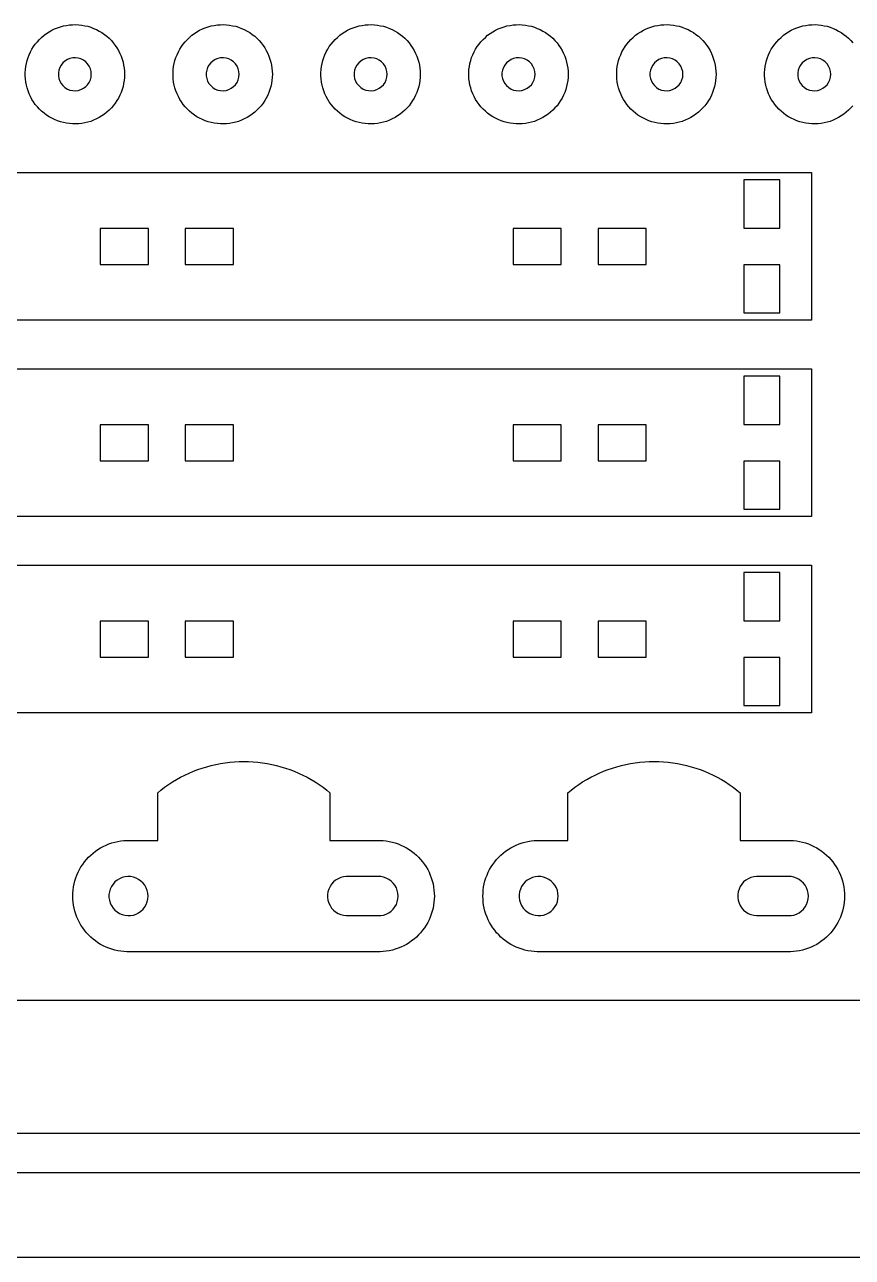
# Model space of a CAD drawing. Header units: metres. Extents: x 4 to 594, y 4 to 365.
# Drawn here: x 101.4 to 169.5, y 263.1 to 364.7 of the extents above; entities that cross this region are included whole.
import ezdxf

# ---------------------------------------------------------------- set-up
doc = ezdxf.new("R2010")
doc.units = ezdxf.units.M

msp = doc.modelspace()

# ---------------------------------------------------------------- linework, layer by layer
for points in [[(105.83, 356.53), (105.58, 356.52), (105.32, 356.52), (105.07, 356.54), (104.82, 356.58), (104.57, 356.63), (104.32, 356.69), (104.08, 356.78), (103.85, 356.87), (103.62, 356.98), (103.39, 357.11), (103.18, 357.25), (102.98, 357.4), (102.78, 357.56), (102.6, 357.74), (102.43, 357.92), (102.26, 358.12), (102.12, 358.33), (101.98, 358.54), (101.86, 358.77), (101.75, 359), (101.66, 359.24), (101.58, 359.48), (101.52, 359.72), (101.47, 359.97), (101.44, 360.23), (101.42, 360.48), (101.42, 360.73), (101.44, 360.99), (101.47, 361.24), (101.52, 361.49), (101.58, 361.74), (101.66, 361.98), (101.75, 362.22), (101.86, 362.45), (101.98, 362.67), (102.12, 362.89), (102.26, 363.09), (102.43, 363.29), (102.6, 363.48), (102.78, 363.65), (102.98, 363.82), (103.18, 363.97), (103.39, 364.11), (103.62, 364.23), (103.85, 364.34), (104.08, 364.44), (104.32, 364.52), (104.57, 364.59), (104.82, 364.64), (105.07, 364.67), (105.32, 364.69), (105.58, 364.7), (105.83, 364.69), (106.08, 364.66), (106.33, 364.61), (106.58, 364.56), (106.83, 364.48), (107.06, 364.39), (107.3, 364.29), (107.52, 364.17), (107.74, 364.04), (107.95, 363.89), (108.15, 363.74), (108.34, 363.57), (108.52, 363.38), (108.68, 363.19), (108.84, 362.99), (108.98, 362.78), (109.11, 362.56), (109.22, 362.33), (109.32, 362.1), (109.41, 361.86), (109.48, 361.61), (109.53, 361.37), (109.57, 361.12), (109.6, 360.86), (109.6, 360.61), (109.6, 360.35), (109.57, 360.1), (109.53, 359.85), (109.48, 359.6), (109.41, 359.36), (109.32, 359.12), (109.22, 358.88), (109.11, 358.65), (108.98, 358.44), (108.84, 358.22), (108.68, 358.02), (108.52, 357.83), (108.34, 357.65), (108.15, 357.48), (107.95, 357.32), (107.74, 357.18), (107.52, 357.04), (107.3, 356.93), (107.06, 356.82), (106.83, 356.73), (106.58, 356.66), (106.33, 356.6), (106.08, 356.56), (105.83, 356.53)], [(118.01, 356.53), (117.75, 356.52), (117.5, 356.52), (117.25, 356.54), (116.99, 356.58), (116.75, 356.63), (116.5, 356.69), (116.26, 356.78), (116.02, 356.87), (115.79, 356.98), (115.57, 357.11), (115.36, 357.25), (115.16, 357.4), (114.96, 357.56), (114.78, 357.74), (114.6, 357.92), (114.44, 358.12), (114.29, 358.33), (114.16, 358.54), (114.04, 358.77), (113.93, 359), (113.84, 359.24), (113.76, 359.48), (113.7, 359.72), (113.65, 359.97), (113.62, 360.23), (113.6, 360.48), (113.6, 360.73), (113.62, 360.99), (113.65, 361.24), (113.7, 361.49), (113.76, 361.74), (113.84, 361.98), (113.93, 362.22), (114.04, 362.45), (114.16, 362.67), (114.29, 362.89), (114.44, 363.09), (114.6, 363.29), (114.78, 363.48), (114.96, 363.65), (115.16, 363.82), (115.36, 363.97), (115.57, 364.11), (115.79, 364.23), (116.02, 364.34), (116.26, 364.44), (116.5, 364.52), (116.75, 364.59), (116.99, 364.64), (117.25, 364.67), (117.5, 364.69), (117.75, 364.7), (118.01, 364.69), (118.26, 364.66), (118.51, 364.61), (118.76, 364.56), (119, 364.48), (119.24, 364.39), (119.47, 364.29), (119.7, 364.17), (119.92, 364.04), (120.13, 363.89), (120.33, 363.74), (120.51, 363.57), (120.69, 363.38), (120.86, 363.19), (121.01, 362.99), (121.16, 362.78), (121.28, 362.56), (121.4, 362.33), (121.5, 362.1), (121.58, 361.86), (121.66, 361.61), (121.71, 361.37), (121.75, 361.12), (121.77, 360.86), (121.78, 360.61), (121.77, 360.35), (121.75, 360.1), (121.71, 359.85), (121.66, 359.6), (121.58, 359.36), (121.5, 359.12), (121.4, 358.88), (121.28, 358.65), (121.16, 358.44), (121.01, 358.22), (120.86, 358.02), (120.69, 357.83), (120.51, 357.65), (120.33, 357.48), (120.13, 357.32), (119.92, 357.18), (119.7, 357.04), (119.47, 356.93), (119.24, 356.82), (119, 356.73), (118.76, 356.66), (118.51, 356.6), (118.26, 356.56), (118.01, 356.53)], [(130.19, 356.53), (129.93, 356.52), (129.68, 356.52), (129.42, 356.54), (129.17, 356.58), (128.92, 356.63), (128.68, 356.69), (128.44, 356.78), (128.2, 356.87), (127.97, 356.98), (127.75, 357.11), (127.54, 357.25), (127.33, 357.4), (127.14, 357.56), (126.95, 357.74), (126.78, 357.92), (126.62, 358.12), (126.47, 358.33), (126.34, 358.54), (126.22, 358.77), (126.11, 359), (126.02, 359.24), (125.94, 359.48), (125.88, 359.72), (125.83, 359.97), (125.8, 360.23), (125.78, 360.48), (125.78, 360.73), (125.8, 360.99), (125.83, 361.24), (125.88, 361.49), (125.94, 361.74), (126.02, 361.98), (126.11, 362.22), (126.22, 362.45), (126.34, 362.67), (126.47, 362.89), (126.62, 363.09), (126.78, 363.29), (126.95, 363.48), (127.14, 363.65), (127.33, 363.82), (127.54, 363.97), (127.75, 364.11), (127.97, 364.23), (128.2, 364.34), (128.44, 364.44), (128.68, 364.52), (128.92, 364.59), (129.17, 364.64), (129.42, 364.67), (129.68, 364.69), (129.93, 364.7), (130.19, 364.69), (130.44, 364.66), (130.69, 364.61), (130.94, 364.56), (131.18, 364.48), (131.42, 364.39), (131.65, 364.29), (131.88, 364.17), (132.09, 364.04), (132.3, 363.89), (132.5, 363.74), (132.69, 363.57), (132.87, 363.38), (133.04, 363.19), (133.19, 362.99), (133.33, 362.78), (133.46, 362.56), (133.58, 362.33), (133.68, 362.1), (133.76, 361.86), (133.83, 361.61), (133.89, 361.37), (133.93, 361.12), (133.95, 360.86), (133.96, 360.61), (133.95, 360.35), (133.93, 360.1), (133.89, 359.85), (133.83, 359.6), (133.76, 359.36), (133.68, 359.12), (133.58, 358.88), (133.46, 358.65), (133.33, 358.44), (133.19, 358.22), (133.04, 358.02), (132.87, 357.83), (132.69, 357.65), (132.5, 357.48), (132.3, 357.32), (132.09, 357.18), (131.88, 357.04), (131.65, 356.93), (131.42, 356.82), (131.18, 356.73), (130.94, 356.66), (130.69, 356.6), (130.44, 356.56), (130.19, 356.53)], [(142.36, 356.53), (142.11, 356.52), (141.86, 356.52), (141.6, 356.54), (141.35, 356.58), (141.1, 356.63), (140.86, 356.69), (140.62, 356.78), (140.38, 356.87), (140.15, 356.98), (139.93, 357.11), (139.72, 357.25), (139.51, 357.4), (139.32, 357.56), (139.13, 357.74), (138.96, 357.92), (138.8, 358.12), (138.65, 358.33), (138.52, 358.54), (138.39, 358.77), (138.29, 359), (138.19, 359.24), (138.12, 359.48), (138.05, 359.72), (138.01, 359.97), (137.97, 360.23), (137.96, 360.48), (137.96, 360.73), (137.97, 360.99), (138.01, 361.24), (138.05, 361.49), (138.12, 361.74), (138.19, 361.98), (138.29, 362.22), (138.39, 362.45), (138.52, 362.67), (138.65, 362.89), (138.8, 363.09), (138.96, 363.29), (139.13, 363.48), (139.32, 363.65), (139.51, 363.82), (139.72, 363.97), (139.93, 364.11), (140.15, 364.23), (140.38, 364.34), (140.62, 364.44), (140.86, 364.52), (141.1, 364.59), (141.35, 364.64), (141.6, 364.67), (141.86, 364.69), (142.11, 364.7), (142.36, 364.69), (142.62, 364.66), (142.87, 364.61), (143.12, 364.56), (143.36, 364.48), (143.6, 364.39), (143.83, 364.29), (144.06, 364.17), (144.27, 364.04), (144.48, 363.89), (144.68, 363.74), (144.87, 363.57), (145.05, 363.38), (145.22, 363.19), (145.37, 362.99), (145.51, 362.78), (145.64, 362.56), (145.76, 362.33), (145.86, 362.1), (145.94, 361.86), (146.01, 361.61), (146.07, 361.37), (146.11, 361.12), (146.13, 360.86), (146.14, 360.61), (146.13, 360.35), (146.11, 360.1), (146.07, 359.85), (146.01, 359.6), (145.94, 359.36), (145.86, 359.12), (145.76, 358.88), (145.64, 358.65), (145.51, 358.44), (145.37, 358.22), (145.22, 358.02), (145.05, 357.83), (144.87, 357.65), (144.68, 357.48), (144.48, 357.32), (144.27, 357.18), (144.06, 357.04), (143.83, 356.93), (143.6, 356.82), (143.36, 356.73), (143.12, 356.66), (142.87, 356.6), (142.62, 356.56), (142.36, 356.53)], [(154.54, 356.53), (154.29, 356.52), (154.03, 356.52), (153.78, 356.54), (153.53, 356.58), (153.28, 356.63), (153.03, 356.69), (152.79, 356.78), (152.56, 356.87), (152.33, 356.98), (152.11, 357.11), (151.89, 357.25), (151.69, 357.4), (151.49, 357.56), (151.31, 357.74), (151.14, 357.92), (150.98, 358.12), (150.83, 358.33), (150.69, 358.54), (150.57, 358.77), (150.47, 359), (150.37, 359.24), (150.29, 359.48), (150.23, 359.72), (150.18, 359.97), (150.15, 360.23), (150.14, 360.48), (150.14, 360.73), (150.15, 360.99), (150.18, 361.24), (150.23, 361.49), (150.29, 361.74), (150.37, 361.98), (150.47, 362.22), (150.57, 362.45), (150.69, 362.67), (150.83, 362.89), (150.98, 363.09), (151.14, 363.29), (151.31, 363.48), (151.49, 363.65), (151.69, 363.82), (151.89, 363.97), (152.11, 364.11), (152.33, 364.23), (152.56, 364.34), (152.79, 364.44), (153.03, 364.52), (153.28, 364.59), (153.53, 364.64), (153.78, 364.67), (154.03, 364.69), (154.29, 364.7), (154.54, 364.69), (154.8, 364.66), (155.05, 364.61), (155.29, 364.56), (155.54, 364.48), (155.78, 364.39), (156.01, 364.29), (156.23, 364.17), (156.45, 364.04), (156.66, 363.89), (156.86, 363.74), (157.05, 363.57), (157.23, 363.38), (157.39, 363.19), (157.55, 362.99), (157.69, 362.78), (157.82, 362.56), (157.93, 362.33), (158.03, 362.1), (158.12, 361.86), (158.19, 361.61), (158.24, 361.37), (158.28, 361.12), (158.31, 360.86), (158.32, 360.61), (158.31, 360.35), (158.28, 360.1), (158.24, 359.85), (158.19, 359.6), (158.12, 359.36), (158.03, 359.12), (157.93, 358.88), (157.82, 358.65), (157.69, 358.44), (157.55, 358.22), (157.39, 358.02), (157.23, 357.83), (157.05, 357.65), (156.86, 357.48), (156.66, 357.32), (156.45, 357.18), (156.23, 357.04), (156.01, 356.93), (155.78, 356.82), (155.54, 356.73), (155.29, 356.66), (155.05, 356.6), (154.8, 356.56), (154.54, 356.53)], [(105.34, 359.26), (105.57, 359.25), (105.8, 359.28), (106.02, 359.35), (106.23, 359.45), (106.41, 359.59), (106.57, 359.75), (106.7, 359.94), (106.79, 360.15), (106.85, 360.38), (106.87, 360.61), (106.85, 360.84), (106.79, 361.06), (106.7, 361.27), (106.57, 361.46), (106.41, 361.63), (106.23, 361.77), (106.02, 361.87), (105.8, 361.94), (105.57, 361.97), (105.34, 361.96), (105.11, 361.91), (104.9, 361.82), (104.7, 361.7), (104.53, 361.55), (104.39, 361.37), (104.27, 361.17), (104.2, 360.95), (104.16, 360.72), (104.16, 360.49), (104.2, 360.26), (104.27, 360.05), (104.39, 359.85), (104.53, 359.67), (104.7, 359.51), (104.9, 359.39), (105.11, 359.31), (105.34, 359.26)], [(117.52, 359.26), (117.75, 359.25), (117.98, 359.28), (118.2, 359.35), (118.4, 359.45), (118.59, 359.59), (118.75, 359.75), (118.88, 359.94), (118.97, 360.15), (119.03, 360.38), (119.05, 360.61), (119.03, 360.84), (118.97, 361.06), (118.88, 361.27), (118.75, 361.46), (118.59, 361.63), (118.4, 361.77), (118.2, 361.87), (117.98, 361.94), (117.75, 361.97), (117.52, 361.96), (117.29, 361.91), (117.08, 361.82), (116.88, 361.7), (116.71, 361.55), (116.56, 361.37), (116.45, 361.17), (116.38, 360.95), (116.34, 360.72), (116.34, 360.49), (116.38, 360.26), (116.45, 360.05), (116.56, 359.85), (116.71, 359.67), (116.88, 359.51), (117.08, 359.39), (117.29, 359.31), (117.52, 359.26)], [(129.7, 359.26), (129.93, 359.25), (130.16, 359.28), (130.38, 359.35), (130.58, 359.45), (130.77, 359.59), (130.93, 359.75), (131.06, 359.94), (131.15, 360.15), (131.21, 360.38), (131.23, 360.61), (131.21, 360.84), (131.15, 361.06), (131.06, 361.27), (130.93, 361.46), (130.77, 361.63), (130.58, 361.77), (130.38, 361.87), (130.16, 361.94), (129.93, 361.97), (129.7, 361.96), (129.47, 361.91), (129.26, 361.82), (129.06, 361.7), (128.89, 361.55), (128.74, 361.37), (128.63, 361.17), (128.55, 360.95), (128.51, 360.72), (128.51, 360.49), (128.55, 360.26), (128.63, 360.05), (128.74, 359.85), (128.89, 359.67), (129.06, 359.51), (129.26, 359.39), (129.47, 359.31), (129.7, 359.26)], [(141.87, 359.26), (142.1, 359.25), (142.33, 359.28), (142.55, 359.35), (142.76, 359.45), (142.95, 359.59), (143.11, 359.75), (143.23, 359.94), (143.33, 360.15), (143.39, 360.38), (143.41, 360.61), (143.39, 360.84), (143.33, 361.06), (143.23, 361.27), (143.11, 361.46), (142.95, 361.63), (142.76, 361.77), (142.55, 361.87), (142.33, 361.94), (142.1, 361.97), (141.87, 361.96), (141.65, 361.91), (141.44, 361.82), (141.24, 361.7), (141.07, 361.55), (140.92, 361.37), (140.81, 361.17), (140.73, 360.95), (140.69, 360.72), (140.69, 360.49), (140.73, 360.26), (140.81, 360.05), (140.92, 359.85), (141.07, 359.67), (141.24, 359.51), (141.44, 359.39), (141.65, 359.31), (141.87, 359.26)], [(154.05, 359.26), (154.28, 359.25), (154.51, 359.28), (154.73, 359.35), (154.94, 359.45), (155.12, 359.59), (155.28, 359.75), (155.41, 359.94), (155.51, 360.15), (155.57, 360.38), (155.58, 360.61), (155.57, 360.84), (155.51, 361.06), (155.41, 361.27), (155.28, 361.46), (155.12, 361.63), (154.94, 361.77), (154.73, 361.87), (154.51, 361.94), (154.28, 361.97), (154.05, 361.96), (153.83, 361.91), (153.61, 361.82), (153.42, 361.7), (153.24, 361.55), (153.1, 361.37), (152.99, 361.17), (152.91, 360.95), (152.87, 360.72), (152.87, 360.49), (152.91, 360.26), (152.99, 360.05), (153.1, 359.85), (153.24, 359.67), (153.42, 359.51), (153.61, 359.39), (153.83, 359.31), (154.05, 359.26)], [(166.23, 359.26), (166.46, 359.25), (166.69, 359.28), (166.91, 359.35), (167.12, 359.45), (167.3, 359.59), (167.46, 359.75), (167.59, 359.94), (167.69, 360.15), (167.74, 360.38), (167.76, 360.61), (167.74, 360.84), (167.69, 361.06), (167.59, 361.27), (167.46, 361.46), (167.3, 361.63), (167.12, 361.77), (166.91, 361.87), (166.69, 361.94), (166.46, 361.97), (166.23, 361.96), (166.01, 361.91), (165.79, 361.82), (165.59, 361.7), (165.42, 361.55), (165.28, 361.37), (165.16, 361.17), (165.09, 360.95), (165.05, 360.72), (165.05, 360.49), (165.09, 360.26), (165.16, 360.05), (165.28, 359.85), (165.42, 359.67), (165.59, 359.51), (165.79, 359.39), (166.01, 359.31), (166.23, 359.26)], [(166.18, 352.52), (166.18, 340.34), (4, 340.34), (4, 352.52), (166.18, 352.52)], [(160.61, 347.94), (163.57, 347.94), (163.57, 351.91), (160.61, 351.91), (160.61, 347.94)], [(107.61, 344.94), (111.58, 344.94), (111.58, 347.91), (107.61, 347.91), (107.61, 344.94)], [(114.61, 344.94), (118.58, 344.94), (118.58, 347.91), (114.61, 347.91), (114.61, 344.94)], [(141.61, 344.94), (145.57, 344.94), (145.57, 347.91), (141.61, 347.91), (141.61, 344.94)], [(148.61, 344.94), (152.57, 344.94), (152.57, 347.91), (148.61, 347.91), (148.61, 344.94)], [(160.61, 340.94), (163.57, 340.94), (163.57, 344.91), (160.61, 344.91), (160.61, 340.94)], [(166.18, 336.34), (166.18, 324.16), (4, 324.16), (4, 336.34), (166.18, 336.34)], [(160.61, 331.76), (163.57, 331.76), (163.57, 335.73), (160.61, 335.73), (160.61, 331.76)], [(107.61, 328.76), (111.58, 328.76), (111.58, 331.73), (107.61, 331.73), (107.61, 328.76)], [(114.61, 328.76), (118.58, 328.76), (118.58, 331.73), (114.61, 331.73), (114.61, 328.76)], [(141.61, 328.76), (145.57, 328.76), (145.57, 331.73), (141.61, 331.73), (141.61, 328.76)], [(148.61, 328.76), (152.57, 328.76), (152.57, 331.73), (148.61, 331.73), (148.61, 328.76)], [(160.61, 324.76), (163.57, 324.76), (163.57, 328.73), (160.61, 328.73), (160.61, 324.76)], [(166.18, 320.16), (166.18, 307.98), (4, 307.98), (4, 320.16), (166.18, 320.16)], [(160.61, 315.58), (163.57, 315.58), (163.57, 319.55), (160.61, 319.55), (160.61, 315.58)], [(107.61, 312.58), (111.58, 312.58), (111.58, 315.55), (107.61, 315.55), (107.61, 312.58)], [(114.61, 312.58), (118.58, 312.58), (118.58, 315.55), (114.61, 315.55), (114.61, 312.58)], [(141.61, 312.58), (145.57, 312.58), (145.57, 315.55), (141.61, 315.55), (141.61, 312.58)], [(148.61, 312.58), (152.57, 312.58), (152.57, 315.55), (148.61, 315.55), (148.61, 312.58)], [(160.61, 308.58), (163.57, 308.58), (163.57, 312.55), (160.61, 312.55), (160.61, 308.58)], [(130.91, 288.31), (130.66, 288.3), (109.8, 288.3), (109.55, 288.31), (109.3, 288.34), (109.05, 288.38), (108.8, 288.44), (108.56, 288.51), (108.32, 288.59), (108.09, 288.68), (107.86, 288.79), (107.64, 288.91), (107.42, 289.05), (107.21, 289.19), (107.01, 289.34), (106.82, 289.51), (106.64, 289.69), (106.47, 289.87), (106.31, 290.07), (106.16, 290.27), (106.02, 290.48), (105.89, 290.7), (105.78, 290.93), (105.68, 291.16), (105.59, 291.4), (105.51, 291.64), (105.45, 291.88), (105.4, 292.13), (105.37, 292.38), (105.35, 292.64), (105.34, 292.89), (105.35, 293.14), (105.37, 293.39), (105.4, 293.64), (105.45, 293.89), (105.51, 294.14), (105.59, 294.38), (105.68, 294.62), (105.78, 294.85), (105.89, 295.07), (106.02, 295.29), (106.16, 295.5), (106.31, 295.71), (106.47, 295.9), (106.64, 296.09), (106.82, 296.26), (107.01, 296.43), (107.21, 296.59), (107.42, 296.73), (107.64, 296.86), (107.86, 296.98), (108.09, 297.09), (108.32, 297.19), (108.56, 297.27), (108.8, 297.34), (109.05, 297.39), (109.3, 297.43), (109.55, 297.46), (109.8, 297.48), (112.34, 297.48), (112.34, 301.41), (112.6, 301.63), (112.91, 301.86), (113.23, 302.08), (113.55, 302.29), (113.89, 302.49), (114.22, 302.68), (114.57, 302.86), (114.92, 303.02), (115.28, 303.17), (115.64, 303.31), (116, 303.44), (116.37, 303.55), (116.75, 303.65), (117.12, 303.74), (117.5, 303.81), (117.89, 303.87), (118.27, 303.92), (118.66, 303.95), (119.04, 303.97), (119.43, 303.98), (119.82, 303.97), (120.2, 303.95), (120.59, 303.92), (120.97, 303.87), (121.36, 303.81), (121.74, 303.74), (122.11, 303.65), (122.49, 303.55), (122.86, 303.44), (123.22, 303.31), (123.58, 303.17), (123.94, 303.02), (124.29, 302.86), (124.64, 302.68), (124.98, 302.49), (125.31, 302.29), (125.63, 302.08), (125.95, 301.86), (126.26, 301.63), (126.52, 301.41), (126.52, 297.48), (130.66, 297.48), (130.91, 297.46), (131.16, 297.43), (131.41, 297.39), (131.66, 297.34), (131.9, 297.27), (132.14, 297.19), (132.37, 297.09), (132.6, 296.98), (132.83, 296.86), (133.04, 296.73), (133.25, 296.59), (133.45, 296.43), (133.64, 296.26), (133.82, 296.09), (133.99, 295.9), (134.15, 295.71), (134.3, 295.5), (134.44, 295.29), (134.57, 295.07), (134.68, 294.85), (134.78, 294.62), (134.87, 294.38), (134.95, 294.14), (135.01, 293.89), (135.06, 293.64), (135.09, 293.39), (135.11, 293.14), (135.12, 292.89), (135.11, 292.64), (135.09, 292.38), (135.06, 292.13), (135.01, 291.88), (134.95, 291.64), (134.87, 291.4), (134.78, 291.16), (134.68, 290.93), (134.57, 290.7), (134.44, 290.48), (134.3, 290.27), (134.15, 290.07), (133.99, 289.87), (133.82, 289.69), (133.64, 289.51), (133.45, 289.34), (133.25, 289.19), (133.04, 289.05), (132.83, 288.91), (132.6, 288.79), (132.37, 288.68), (132.14, 288.59), (131.9, 288.51), (131.66, 288.44), (131.41, 288.38), (131.16, 288.34), (130.91, 288.31)], [(164.69, 288.31), (164.44, 288.3), (143.58, 288.3), (143.33, 288.31), (143.08, 288.34), (142.83, 288.38), (142.58, 288.44), (142.34, 288.51), (142.1, 288.59), (141.87, 288.68), (141.64, 288.79), (141.42, 288.91), (141.2, 289.05), (140.99, 289.19), (140.79, 289.34), (140.6, 289.51), (140.42, 289.69), (140.25, 289.87), (140.09, 290.07), (139.94, 290.27), (139.8, 290.48), (139.67, 290.7), (139.56, 290.93), (139.46, 291.16), (139.37, 291.4), (139.29, 291.64), (139.23, 291.88), (139.18, 292.13), (139.15, 292.38), (139.13, 292.64), (139.12, 292.89), (139.13, 293.14), (139.15, 293.39), (139.18, 293.64), (139.23, 293.89), (139.29, 294.14), (139.37, 294.38), (139.46, 294.62), (139.56, 294.85), (139.67, 295.07), (139.8, 295.29), (139.94, 295.5), (140.09, 295.71), (140.25, 295.9), (140.42, 296.09), (140.6, 296.26), (140.79, 296.43), (140.99, 296.59), (141.2, 296.73), (141.42, 296.86), (141.64, 296.98), (141.87, 297.09), (142.1, 297.19), (142.34, 297.27), (142.58, 297.34), (142.83, 297.39), (143.08, 297.43), (143.33, 297.46), (143.58, 297.48), (146.12, 297.48), (146.12, 301.41), (146.38, 301.63), (146.69, 301.86), (147.01, 302.08), (147.33, 302.29), (147.67, 302.49), (148, 302.68), (148.35, 302.86), (148.7, 303.02), (149.06, 303.17), (149.42, 303.31), (149.78, 303.44), (150.15, 303.55), (150.53, 303.65), (150.9, 303.74), (151.28, 303.81), (151.67, 303.87), (152.05, 303.92), (152.44, 303.95), (152.82, 303.97), (153.21, 303.98), (153.6, 303.97), (153.98, 303.95), (154.37, 303.92), (154.75, 303.87), (155.14, 303.81), (155.52, 303.74), (155.89, 303.65), (156.27, 303.55), (156.64, 303.44), (157, 303.31), (157.36, 303.17), (157.72, 303.02), (158.07, 302.86), (158.42, 302.68), (158.76, 302.49), (159.09, 302.29), (159.41, 302.08), (159.73, 301.86), (160.04, 301.63), (160.3, 301.41), (160.3, 297.48), (164.44, 297.48), (164.69, 297.46), (164.94, 297.43), (165.19, 297.39), (165.44, 297.34), (165.68, 297.27), (165.92, 297.19), (166.15, 297.09), (166.38, 296.98), (166.61, 296.86), (166.82, 296.73), (167.03, 296.59), (167.23, 296.43), (167.42, 296.26), (167.6, 296.09), (167.77, 295.9), (167.93, 295.71), (168.08, 295.5), (168.22, 295.29), (168.35, 295.07), (168.46, 294.85), (168.56, 294.62), (168.65, 294.38), (168.73, 294.14), (168.79, 293.89), (168.84, 293.64), (168.87, 293.39), (168.89, 293.14), (168.9, 292.89), (168.89, 292.64), (168.87, 292.38), (168.84, 292.13), (168.79, 291.88), (168.73, 291.64), (168.65, 291.4), (168.56, 291.16), (168.46, 290.93), (168.35, 290.7), (168.22, 290.48), (168.08, 290.27), (167.93, 290.07), (167.77, 289.87), (167.6, 289.69), (167.42, 289.51), (167.23, 289.34), (167.03, 289.19), (166.82, 289.05), (166.61, 288.91), (166.38, 288.79), (166.15, 288.68), (165.92, 288.59), (165.68, 288.51), (165.44, 288.44), (165.19, 288.38), (164.94, 288.34), (164.69, 288.31)], [(109.64, 291.31), (109.87, 291.28), (110.11, 291.29), (110.34, 291.33), (110.56, 291.41), (110.77, 291.51), (110.96, 291.65), (111.13, 291.81), (111.27, 292), (111.39, 292.2), (111.47, 292.42), (111.52, 292.65), (111.54, 292.89), (111.52, 293.12), (111.47, 293.35), (111.39, 293.57), (111.27, 293.78), (111.13, 293.96), (110.96, 294.13), (110.77, 294.26), (110.56, 294.37), (110.34, 294.45), (110.11, 294.49), (109.87, 294.5), (109.64, 294.47), (109.41, 294.41), (109.19, 294.32), (108.99, 294.2), (108.81, 294.05), (108.66, 293.87), (108.53, 293.68), (108.43, 293.46), (108.36, 293.24), (108.32, 293.01), (108.32, 292.77), (108.36, 292.54), (108.43, 292.31), (108.53, 292.1), (108.66, 291.9), (108.81, 291.73), (108.99, 291.58), (109.19, 291.46), (109.41, 291.36), (109.64, 291.31)], [(127.87, 291.28), (130.47, 291.28), (130.71, 291.29), (130.94, 291.33), (131.16, 291.41), (131.37, 291.51), (131.56, 291.65), (131.73, 291.81), (131.87, 292), (131.99, 292.2), (132.07, 292.42), (132.12, 292.65), (132.14, 292.89), (132.12, 293.12), (132.07, 293.35), (131.99, 293.57), (131.87, 293.78), (131.73, 293.96), (131.56, 294.13), (131.37, 294.26), (131.16, 294.37), (130.94, 294.45), (130.71, 294.49), (130.47, 294.5), (127.87, 294.5), (127.64, 294.47), (127.41, 294.41), (127.19, 294.32), (126.99, 294.2), (126.81, 294.05), (126.66, 293.87), (126.53, 293.68), (126.43, 293.46), (126.36, 293.24), (126.32, 293.01), (126.32, 292.77), (126.36, 292.54), (126.43, 292.31), (126.53, 292.1), (126.66, 291.9), (126.81, 291.73), (126.99, 291.58), (127.19, 291.46), (127.41, 291.36), (127.64, 291.31), (127.87, 291.28)], [(143.42, 291.31), (143.65, 291.28), (143.89, 291.29), (144.12, 291.33), (144.34, 291.41), (144.55, 291.51), (144.74, 291.65), (144.91, 291.81), (145.05, 292), (145.17, 292.2), (145.25, 292.42), (145.3, 292.65), (145.32, 292.89), (145.3, 293.12), (145.25, 293.35), (145.17, 293.57), (145.05, 293.78), (144.91, 293.96), (144.74, 294.13), (144.55, 294.26), (144.34, 294.37), (144.12, 294.45), (143.89, 294.49), (143.65, 294.5), (143.42, 294.47), (143.19, 294.41), (142.97, 294.32), (142.77, 294.2), (142.59, 294.05), (142.44, 293.87), (142.31, 293.68), (142.21, 293.46), (142.14, 293.24), (142.1, 293.01), (142.1, 292.77), (142.14, 292.54), (142.21, 292.31), (142.31, 292.1), (142.44, 291.9), (142.59, 291.73), (142.77, 291.58), (142.97, 291.46), (143.19, 291.36), (143.42, 291.31)], [(161.65, 291.28), (164.25, 291.28), (164.49, 291.29), (164.72, 291.33), (164.94, 291.41), (165.15, 291.51), (165.34, 291.65), (165.51, 291.81), (165.65, 292), (165.77, 292.2), (165.85, 292.42), (165.9, 292.65), (165.92, 292.89), (165.9, 293.12), (165.85, 293.35), (165.77, 293.57), (165.65, 293.78), (165.51, 293.96), (165.34, 294.13), (165.15, 294.26), (164.94, 294.37), (164.72, 294.45), (164.49, 294.49), (164.25, 294.5), (161.65, 294.5), (161.42, 294.47), (161.19, 294.41), (160.97, 294.32), (160.77, 294.2), (160.59, 294.05), (160.44, 293.87), (160.31, 293.68), (160.21, 293.46), (160.14, 293.24), (160.1, 293.01), (160.1, 292.77), (160.14, 292.54), (160.21, 292.31), (160.31, 292.1), (160.44, 291.9), (160.59, 291.73), (160.77, 291.58), (160.97, 291.46), (161.19, 291.36), (161.42, 291.31), (161.65, 291.28)], [(203.18, 267.12), (203.18, 263.12), (7, 263.12), (7, 267.12), (4, 267.12), (4, 270.1), (189, 270.1), (189, 273.32), (4, 273.32), (4, 279.3), (7, 279.3), (7, 284.3), (203.18, 284.3), (203.18, 279.3), (206.18, 279.3), (206.18, 267.12), (203.18, 267.12)]]:
    msp.add_lwpolyline(points, close=True)
msp.add_lwpolyline([(169.57, 358.02), (169.41, 357.83), (169.23, 357.65), (169.04, 357.48), (168.84, 357.32), (168.63, 357.18), (168.41, 357.04), (168.19, 356.93), (167.95, 356.82), (167.72, 356.73), (167.47, 356.66), (167.22, 356.6), (166.97, 356.56), (166.72, 356.53), (166.72, 356.53), (166.47, 356.52), (166.21, 356.52), (165.96, 356.54), (165.71, 356.58), (165.46, 356.63), (165.21, 356.69), (164.97, 356.78), (164.74, 356.87), (164.51, 356.98), (164.29, 357.11), (164.07, 357.25), (163.87, 357.4), (163.67, 357.56), (163.49, 357.74), (163.32, 357.92), (163.16, 358.12), (163.01, 358.33), (162.87, 358.54), (162.75, 358.77), (162.64, 359), (162.55, 359.24), (162.47, 359.48), (162.41, 359.72), (162.36, 359.97), (162.33, 360.23), (162.32, 360.48), (162.32, 360.73), (162.33, 360.99), (162.36, 361.24), (162.41, 361.49), (162.47, 361.74), (162.55, 361.98), (162.64, 362.22), (162.75, 362.45), (162.87, 362.67), (163.01, 362.89), (163.16, 363.09), (163.32, 363.29), (163.49, 363.48), (163.67, 363.65), (163.87, 363.82), (164.07, 363.97), (164.29, 364.11), (164.51, 364.23), (164.74, 364.34), (164.97, 364.44), (165.21, 364.52), (165.46, 364.59), (165.71, 364.64), (165.96, 364.67), (166.21, 364.69), (166.47, 364.7), (166.72, 364.69), (166.97, 364.66), (167.22, 364.61), (167.47, 364.56), (167.72, 364.48), (167.95, 364.39), (168.19, 364.29), (168.41, 364.17), (168.63, 364.04), (168.84, 363.89), (169.04, 363.74), (169.23, 363.57), (169.41, 363.38), (169.57, 363.19)])

doc.saveas('drawing.dxf')
